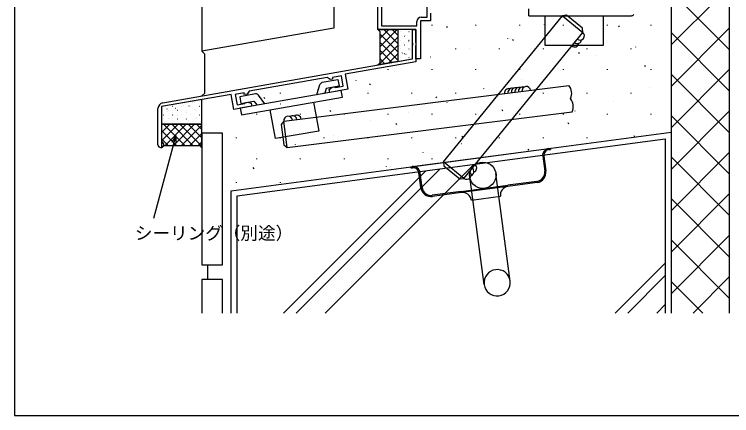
# Model space of a CAD drawing. Units: millimetres, scale not verified. Extents: x -437 to 438, y -344 to 341.
# Drawn here: x -436.8 to -192.1, y -343.8 to -206.9 of the extents above; entities that cross this region are included whole.
import ezdxf
from ezdxf.enums import TextEntityAlignment as Align

# ---------------------------------------------------------------- set-up
doc = ezdxf.new("R2010")
doc.units = ezdxf.units.MM
doc.header["$LTSCALE"] = 2
for name, color, linetype in [('0-2_YKK_11', 7, 'Continuous'), ('0-3_YKK_12', 2, 'Continuous'), ('0-4_YKK_13', 4, 'Continuous'), ('0-6_YKK_D', 6, 'Continuous'), ('0-7_YKK_ZWAK', 7, 'Continuous'), ('0-8_YSS_K', 3, 'Continuous')]:
    doc.layers.add(name, color=color, linetype=linetype)
doc.styles.add('ＭＳ ゴシック', font='')
doc.styles.get('ＭＳ ゴシック').set_extended_font_data('MS Gothic')

msp = doc.modelspace()

# ---------------------------------------------------------------- linework, layer by layer
at = {"layer": '0-2_YKK_11'}
for p, q in [((-311.885, -212.087), (-312.342, -212.544)), ((-306.228, -212.087), (-312.05, -217.909)), ((-309.056, -212.087), (-312.05, -215.08)), ((-306, -216.857), (-310.77, -212.087)), ((-306, -214.029), (-307.942, -212.087)), ((-305.225, -212.707), (-305.175, -212.707)), ((-302.185, -212.707), (-302.135, -212.707)), ((-306, -219.685), (-312.05, -213.635)), ((-306, -214.687), (-312.05, -220.737)), ((-303.8, -214.322), (-303.75, -214.322)), ((-303.293, -214.002), (-303.284, -213.999)), ((-306, -217.516), (-312.62, -224.135)), ((-306, -222.514), (-312.05, -216.464)), ((-305.437, -217.603), (-305.428, -217.599)), ((-305.225, -215.697), (-305.175, -215.697)), ((-303.8, -217.312), (-303.75, -217.312)), ((-302.366, -216.018), (-302.283, -215.963)), ((-302.317, -216.498), (-302.308, -216.494)), ((-302.185, -215.697), (-302.135, -215.697)), ((-301, -217.545), (-300.88, -217.362)), ((-308.018, -223.324), (-312.05, -219.292)), ((-305.225, -218.687), (-305.175, -218.687)), ((-304.461, -220.098), (-304.452, -220.095)), ((-302.185, -218.687), (-302.135, -218.687)), ((-301.671, -219.11), (-301.662, -219.106)), ((-310.423, -223.748), (-312.05, -222.121)), ((-306, -220.344), (-309.186, -223.53)), ((-305.225, -221.677), (-305.175, -221.677)), ((-303.8, -220.302), (-303.75, -220.302)), ((-303.25, -220.521), (-303.167, -220.466)), ((-302.185, -221.677), (-302.135, -221.677)), ((-301.072, -221.739), (-301.068, -221.737)), ((-375.914, -236.876), (-375.905, -236.873)), ((-375.149, -236.627), (-375.099, -236.627)), ((-387.8, -251.391), (-387.8, -239.069)), ((-384.746, -239.199), (-384.662, -239.144)), ((-384.269, -239.617), (-384.219, -239.617)), ((-382.844, -238.242), (-382.794, -238.242)), ((-381.777, -238.953), (-381.768, -238.949)), ((-381.229, -239.617), (-381.179, -239.617)), ((-379.804, -238.242), (-379.754, -238.242)), ((-379.034, -237.981), (-379.025, -237.978)), ((-378.189, -239.617), (-378.139, -239.617)), ((-377.254, -238.158), (-377.17, -238.103)), ((-376.764, -238.242), (-376.714, -238.242)), ((-375.268, -239.488), (-375.259, -239.485)), ((-375.149, -239.617), (-375.099, -239.617)), ((-373.724, -238.242), (-373.674, -238.242)), ((-385.884, -241.232), (-385.834, -241.232)), ((-384.567, -239.941), (-384.558, -239.937)), ((-382.844, -241.232), (-382.794, -241.232)), ((-381.178, -241.581), (-381.169, -241.578)), ((-379.943, -239.938), (-379.86, -239.883)), ((-379.804, -241.232), (-379.754, -241.232)), ((-378.058, -240.477), (-378.049, -240.473)), ((-376.764, -241.232), (-376.714, -241.232)), ((-374.669, -242.117), (-374.66, -242.114)), ((-373.724, -241.232), (-373.674, -241.232)), ((-372.804, -244.391), (-386.6, -244.391)), ((-386.6, -247.2), (-383.791, -244.391)), ((-386.6, -250.028), (-380.963, -244.391)), ((-378.7, -251.641), (-385.95, -244.391)), ((-385.884, -244.222), (-385.834, -244.222)), ((-385.63, -243.702), (-385.547, -243.647)), ((-385.384, -251.641), (-378.134, -244.391)), ((-384.269, -242.607), (-384.219, -242.607)), ((-383.921, -242.553), (-383.912, -242.549)), ((-375.872, -251.641), (-383.122, -244.391)), ((-382.844, -244.222), (-382.794, -244.222)), ((-382.556, -251.641), (-375.306, -244.391)), ((-381.229, -242.607), (-381.179, -242.607)), ((-380.752, -244.391), (-380.744, -244.386)), ((-372.804, -251.88), (-380.294, -244.391)), ((-380.202, -244.077), (-380.193, -244.073)), ((-379.804, -244.222), (-379.754, -244.222)), ((-378.189, -242.607), (-378.139, -242.607)), ((-378.138, -242.661), (-378.055, -242.606)), ((-372.804, -249.052), (-377.465, -244.391)), ((-377.412, -243.089), (-377.403, -243.085)), ((-376.764, -244.222), (-376.714, -244.222)), ((-375.149, -242.607), (-375.099, -242.607)), ((-372.804, -246.223), (-374.637, -244.391)), ((-373.724, -244.222), (-373.674, -244.222)), ((-373.335, -243.4), (-373.252, -243.345)), ((-381.529, -251.641), (-386.6, -246.57)), ((-379.727, -251.641), (-372.804, -244.718)), ((-384.357, -251.641), (-386.6, -249.398)), ((-376.899, -251.641), (-372.804, -247.546)), ((-374.071, -251.641), (-372.804, -250.375)), ((-386.518, -252.309), (-386.6, -252.227))]:
    msp.add_line(p, q, dxfattribs=at)
for points in [[(-294.8, -206.559), (-294.8, -209.087), (-298.3, -209.087), (-298.3, -222.087), (-299.8, -222.087), (-299.8, -217.545), (-299.68, -217.362), (-299.68, -216.812), (-299.8, -216.628), (-299.8, -212.087), (-312.8, -212.087), (-312.8, -200.087)], [(-298, -207.887), (-296, -207.887), (-296, -201.05), (-302.779, -201.287), (-311.6, -201.287), (-311.6, -210.887)], [(-311.6, -210.887), (-299.5, -210.887), (-299.5, -209.387)], [(-301, -216.628), (-301, -212.087), (-299.8, -212.087), (-299.8, -223.093), (-324.001, -227.36), (-323.098, -232.481), (-329.203, -233.558), (-329.377, -232.573), (-328.381, -231.737), (-327.717, -231.62), (-327.491, -231.758), (-327.266, -231.896), (-324.604, -231.426), (-325.229, -227.881), (-328.247, -228.413), (-328.247, -228.972), (-329.122, -229.126), (-330.106, -228.437), (-356.696, -233.125), (-357.386, -234.11), (-358.373, -234.284), (-358.373, -233.725), (-361.47, -234.271), (-360.845, -237.817), (-358.182, -237.347), (-358.017, -237.141), (-357.852, -236.934), (-357.188, -236.817), (-355.967, -237.261), (-355.793, -238.246), (-361.899, -239.323), (-362.802, -234.202), (-386.6, -238.398), (-386.6, -250.191), (-386.415, -250.468)], [(-386.147, -237.1), (-301, -222.086), (-301, -217.545)], [(-300.88, -217.362), (-300.88, -216.812), (-301, -216.628)], [(-386.6, -244.391), (-386.6, -252.391), (-385.85, -251.641), (-373.554, -251.641), (-372.804, -252.391), (-372.804, -244.391)]]:
    msp.add_lwpolyline(points, dxfattribs=at)
for points in [[(-306, -212.087), (-306, -222.968), (-312.8, -224.167), (-312.05, -223.417), (-312.05, -212.837), (-312.8, -212.087)], [(-306, -212.087), (-306, -222.968), (-301, -222.087), (-301, -212.087)], [(-372.804, -235.965), (-386.6, -238.398), (-386.6, -244.391), (-372.804, -244.391)]]:
    msp.add_lwpolyline(points, close=True, dxfattribs=at)
for centre, radius, start, end in [((-298, -209.387), 1.5, 90.00001, 179.99999), ((-385.8, -239.069), 2, 99.99999, 180.00002), ((-386.8, -251.391), 1, 180.00002, 67.38012)]:
    msp.add_arc(centre, radius, start, end, dxfattribs=at)
at = {"layer": '0-3_YKK_12'}
msp.add_lwpolyline([(-312.8, -211.787), (-312.8, -212.087), (-312.5, -212.087)], dxfattribs=at)
at = {"layer": '0-4_YKK_13'}
for p, q in [((-261.3, -207.386), (-261.3, -205.086)), ((-261.3, -207.386), (-226.3, -207.387)), ((-235.8, -217.387), (-235.8, -207.387)), ((-331.85, -230.064), (-326.434, -229.109)), ((-351.362, -237.465), (-353.51, -234.493)), ((-301.094, -258.859), (-254.506, -252.647)), ((-254.506, -252.647), (-254.011, -252.581)), ((-254.453, -253.044), (-253.958, -252.978)), ((-254.011, -252.581), (-253.958, -252.978)), ((-256.568, -255.344), (-255.894, -260.399)), ((-256.171, -255.291), (-255.497, -260.346)), ((-301.589, -258.925), (-301.094, -258.859)), ((-301.537, -259.322), (-301.589, -258.925)), ((-301.537, -259.322), (-301.041, -259.256)), ((-298.12, -266.029), (-298.794, -260.974)), ((-297.724, -265.976), (-298.398, -260.921)), ((-267.643, -297.88), (-272.533, -261.205)), ((-276.564, -299.07), (-281.454, -262.394)), ((-258.557, -263.881), (-268.469, -265.203)), ((-284.329, -267.318), (-268.469, -265.203)), ((-268.416, -265.599), (-284.276, -267.714)), ((-258.504, -264.278), (-268.416, -265.599)), ((-284.329, -267.318), (-294.241, -268.639)), ((-284.276, -267.714), (-294.188, -269.036)), ((-280.906, -270.291), (-270.994, -268.97))]:
    msp.add_line(p, q, dxfattribs=at)
for points in [[(-255.8, -207.387), (-255.8, -217.387), (-235.8, -217.387)], [(-326.434, -229.109), (-326.034, -231.374), (-330.466, -232.156), (-330.878, -233.853)], [(-333.635, -234.339), (-332.632, -230.811), (-331.85, -230.064)], [(-354.501, -234.058), (-359.917, -235.013), (-359.518, -237.278), (-355.086, -236.497), (-354.021, -237.934)], [(-334.713, -236.865), (-332.976, -246.713), (-347.748, -249.317), (-349.485, -239.469)]]:
    msp.add_lwpolyline(points, dxfattribs=at)
msp.add_lwpolyline([(-325.264, -232.863), (-359.732, -238.941), (-359.333, -241.206), (-324.865, -235.128)], close=True, dxfattribs=at)
msp.add_circle((-276.994, -261.8), 4.5, dxfattribs=at)
for centre, radius, start, end in [((-226.3, -206.387), 1, 270, 328.29252), ((-354.36, -235.082), 1.034, 34.76283, 97.857), ((-254.189, -255.026), 2.4, 97.59464, 187.59464), ((-254.189, -255.026), 2, 97.59464, 187.59464), ((-300.777, -261.238), 2.4, 7.59464, 97.59464), ((-300.777, -261.238), 2, 7.59464, 97.59464), ((-258.967, -260.808), 3.1, 277.59464, 7.59464), ((-258.967, -260.808), 3.5, 277.59464, 7.59464), ((-294.651, -265.566), 3.5, 187.59464, 277.59464), ((-294.651, -265.566), 3.1, 187.59464, 277.59464), ((-268.02, -268.573), 3, 97.59464, 187.59464), ((-283.88, -270.688), 3, 7.59464, 97.59464), ((-272.104, -298.475), 4.5, 7.59464, 187.59464), ((-272.104, -298.475), 4.5, 187.59464, 7.59464)]:
    msp.add_arc(centre, radius, start, end, dxfattribs=at)
at = {"layer": '0-6_YKK_D'}
for points in [[(-381.7, -248.268), (-382.36, -250.731), (-389.277, -276.53)], [(-383.02, -250.554), (-381.7, -248.268), (-381.7, -250.908)]]:
    msp.add_lwpolyline(points, dxfattribs=at)
at = {"layer": '0-7_YKK_ZWAK'}
msp.add_line((-436.8, 306.2), (-436.8, -343.8), dxfattribs=at)
msp.add_lwpolyline([(-436.8, -343.8), (438.2, -343.8), (438.2, 306.2)], dxfattribs=at)
at = {"layer": '0-8_YSS_K'}
for p, q in [((-372.8, -9.087), (-372.8, -219.515)), ((-192.8, -308.8), (-192.8, -177.087)), ((-212.8, -196.587), (-212.8, -247.087)), ((-212.8, -217.363), (-192.8, -197.363)), ((-192.8, -218.999), (-212.8, -198.999)), ((-290.404, -257.174), (-249.854, -207.37)), ((-242.972, -207.303), (-242.955, -207.35)), ((-256.116, -210.298), (-256.099, -210.345)), ((-294.433, -210.492), (-294.433, -210.69)), ((-289.387, -210.979), (-289.111, -211.396)), ((-279.483, -210.44), (-279.483, -210.69)), ((-264.533, -210.44), (-264.533, -210.69)), ((-249.583, -210.44), (-249.583, -210.69)), ((-234.633, -210.44), (-234.633, -210.69)), ((-230.739, -210.799), (-230.463, -211.216)), ((-219.683, -210.44), (-219.683, -210.69)), ((-212.8, -231.505), (-192.8, -211.505)), ((-283.425, -262.857), (-242.875, -213.053)), ((-268.593, -215.177), (-268.576, -215.225)), ((-192.8, -233.142), (-212.8, -213.142)), ((-266.871, -215.402), (-266.595, -215.818)), ((-371.8, -220.515), (-372.8, -219.515)), ((-286.358, -218.515), (-286.358, -218.765)), ((-281.654, -218.408), (-281.637, -218.455)), ((-271.408, -218.515), (-271.408, -218.765)), ((-256.458, -218.515), (-256.458, -218.765)), ((-244.355, -219.824), (-244.079, -220.241)), ((-241.508, -218.515), (-241.508, -218.765)), ((-226.558, -218.515), (-226.558, -218.765)), ((-224.971, -218.024), (-224.954, -218.071)), ((-371.8, -233.746), (-371.8, -220.515)), ((-294.798, -221.402), (-294.782, -221.449)), ((-238.115, -221.019), (-238.098, -221.066)), ((-221.839, -224.246), (-221.563, -224.663)), ((-309.383, -225.64), (-309.383, -225.89)), ((-307.275, -226.282), (-307.258, -226.329)), ((-294.433, -225.64), (-294.433, -225.89)), ((-279.483, -225.64), (-279.483, -225.89)), ((-264.533, -225.64), (-264.533, -225.89)), ((-250.592, -225.898), (-250.575, -225.946)), ((-249.583, -225.64), (-249.583, -225.89)), ((-234.633, -225.64), (-234.633, -225.89)), ((-219.683, -225.64), (-219.683, -225.89)), ((-212.8, -245.647), (-192.8, -225.647)), ((-192.8, -247.284), (-212.8, -227.284)), ((-320.336, -229.512), (-320.319, -229.559)), ((-263.653, -229.129), (-263.636, -229.176)), ((-344.88, -243.356), (-247.682, -231.201)), ((-315.598, -230.571), (-315.322, -230.987)), ((-276.797, -232.123), (-276.78, -232.17)), ((-220.114, -231.74), (-220.097, -231.787)), ((-371.8, -233.746), (-372.8, -234.746)), ((-361.108, -233.903), (-361.108, -233.965)), ((-346.158, -233.715), (-346.158, -233.965)), ((-333.48, -232.506), (-333.464, -232.553)), ((-331.208, -233.715), (-331.208, -233.965)), ((-316.258, -233.715), (-316.258, -233.965)), ((-301.308, -233.715), (-301.308, -233.965)), ((-286.358, -233.715), (-286.358, -233.965)), ((-271.408, -233.715), (-271.408, -233.965)), ((-256.458, -233.715), (-256.458, -233.965)), ((-241.508, -233.715), (-241.508, -233.965)), ((-226.558, -233.715), (-226.558, -233.965)), ((-351.73, -235.173), (-351.454, -235.59)), ((-293.082, -234.993), (-292.806, -235.41)), ((-289.274, -237.003), (-289.257, -237.05)), ((-232.59, -236.619), (-232.574, -236.667)), ((-345.957, -237.386), (-345.94, -237.433)), ((-329.214, -239.595), (-328.938, -240.012)), ((-270.566, -239.415), (-270.29, -239.832)), ((-359.018, -240.616), (-359.001, -240.663)), ((-354.233, -240.84), (-354.233, -241.09)), ((-343.763, -252.287), (-246.566, -240.132)), ((-339.283, -240.84), (-339.283, -241.09)), ((-324.333, -240.84), (-324.333, -241.09)), ((-309.383, -240.84), (-309.383, -241.09)), ((-302.335, -240.233), (-302.318, -240.28)), ((-294.433, -240.84), (-294.433, -241.09)), ((-279.483, -240.84), (-279.483, -241.09)), ((-264.533, -240.84), (-264.533, -241.09)), ((-249.583, -240.84), (-249.583, -241.09)), ((-245.651, -239.85), (-245.635, -239.897)), ((-234.633, -240.84), (-234.633, -241.09)), ((-219.683, -240.84), (-219.683, -241.09)), ((-212.8, -259.789), (-192.8, -239.789)), ((-192.8, -261.426), (-212.8, -241.426)), ((-315.479, -243.227), (-315.462, -243.274)), ((-306.698, -244.017), (-306.422, -244.434)), ((-258.796, -242.844), (-258.779, -242.891)), ((-248.05, -243.837), (-247.774, -244.254)), ((-361.108, -248.915), (-361.108, -249.165)), ((-346.158, -248.915), (-346.158, -249.165)), ((-331.208, -248.915), (-331.208, -249.165)), ((-327.956, -248.107), (-327.939, -248.154)), ((-316.258, -248.915), (-316.258, -249.165)), ((-301.308, -248.915), (-301.308, -249.165)), ((-286.358, -248.915), (-286.358, -249.165)), ((-284.182, -248.439), (-283.906, -248.856)), ((-271.408, -248.915), (-271.408, -249.165)), ((-271.272, -247.724), (-271.256, -247.771)), ((-256.458, -248.915), (-256.458, -249.165)), ((-241.508, -248.915), (-241.508, -249.165)), ((-226.558, -248.915), (-226.558, -248.921)), ((-225.534, -248.259), (-225.258, -248.676)), ((-341.017, -251.337), (-341, -251.384)), ((-284.333, -250.954), (-284.317, -251.001)), ((-354.161, -254.332), (-354.144, -254.379)), ((-297.478, -253.948), (-297.461, -253.995)), ((-261.666, -252.861), (-261.39, -253.278)), ((-212.8, -273.931), (-192.8, -253.931)), ((-354.233, -256.04), (-354.233, -256.29)), ((-339.283, -256.04), (-339.283, -256.29)), ((-324.333, -256.04), (-324.333, -256.29)), ((-309.383, -256.04), (-309.383, -256.29)), ((-294.433, -256.04), (-294.433, -256.29)), ((-192.8, -275.568), (-212.8, -255.568)), ((-355.425, -259.186), (-355.149, -259.603)), ((-330.817, -308.8), (-280.094, -258.077)), ((-309.955, -258.828), (-309.938, -258.875)), ((-344.959, -308.8), (-296.411, -260.252)), ((-340.716, -308.8), (-291.516, -259.6)), ((-361.108, -264.115), (-361.108, -264.365)), ((-346.158, -264.115), (-346.158, -264.365)), ((-212.8, -288.073), (-192.8, -268.073)), ((-192.8, -289.71), (-212.8, -269.71)), ((-212.8, -302.215), (-192.8, -282.215)), ((-192.8, -303.852), (-212.8, -283.852)), ((-370.8, -297.391), (-370.8, -292.391)), ((-231.822, -308.8), (-214.8, -291.778)), ((-227.579, -308.8), (-214.8, -296.021)), ((-201.994, -308.8), (-212.8, -297.994)), ((-205.242, -308.8), (-192.8, -296.358)), ((-217.68, -308.8), (-214.8, -305.92))]:
    msp.add_line(p, q, dxfattribs=at)
for points in [[(-327.8, -9.087), (-327.8, -211.58), (-372.8, -219.515)], [(-362.8, -308.8), (-362.8, -267.087), (-212.8, -247.087), (-212.8, -308.8)], [(-360.8, -308.8), (-360.8, -268.838), (-214.8, -249.371), (-214.8, -308.8)], [(-365.8, -308.8), (-365.8, -297.391), (-372.8, -297.391), (-372.8, -308.8)]]:
    msp.add_lwpolyline(points, dxfattribs=at)
for points in [[(-249.853, -207.371), (-242.874, -213.053), (-243.018, -211.647), (-248.447, -207.227)], [(-343.763, -252.287), (-344.88, -243.356), (-345.748, -244.472), (-344.879, -251.418)], [(-365.8, -247.391), (-372.8, -247.391), (-372.8, -292.391), (-365.8, -292.391)], [(-283.425, -262.857), (-290.404, -257.174), (-290.26, -258.581), (-284.832, -263.001)]]:
    msp.add_lwpolyline(points, close=True, dxfattribs=at)
for centre, radius, start, end in [((-243.821, -214.217), 1.5, 230.84606, 50.84604), ((-245.715, -216.544), 1.5, 230.84606, 350.84607), ((-244.768, -215.381), 1.5, 230.84606, 350.84607), ((-268.143, -233.76), 1.5, 73.54993, 187.1281), ((-266.952, -233.611), 1.5, 73.54993, 187.1281), ((-265.761, -233.462), 1.5, 73.54993, 187.1281), ((-264.57, -233.313), 1.5, 73.54993, 187.1281), ((-263.38, -233.164), 1.5, 73.54993, 187.1281), ((-262.189, -233.015), 1.5, 7.1281, 187.1281), ((-250.685, -233.844), 4, 332.89926, 41.35695), ((-250.126, -238.31), 4, 332.89926, 41.35695), ((-343.391, -243.17), 1.5, 7.12811, 187.12809), ((-341.903, -242.984), 1.5, 7.12811, 127.12812), ((-340.414, -242.798), 1.5, 7.12811, 127.12812), ((-280.584, -259.367), 1.5, 290.84604, 50.84605), ((-282.478, -261.694), 1.5, 230.84607, 50.84605), ((-281.531, -260.53), 1.5, 290.84604, 50.84605)]:
    msp.add_arc(centre, radius, start, end, dxfattribs=at)

# ---------------------------------------------------------------- texts
at = {"layer": '0-6_YKK_D', "style": 'ＭＳ ゴシック'}
msp.add_text('シーリング（別途）', height=4.399, dxfattribs=at).set_placement((-395.688, -285.066), align=Align.BOTTOM_LEFT)

doc.saveas('drawing.dxf')
